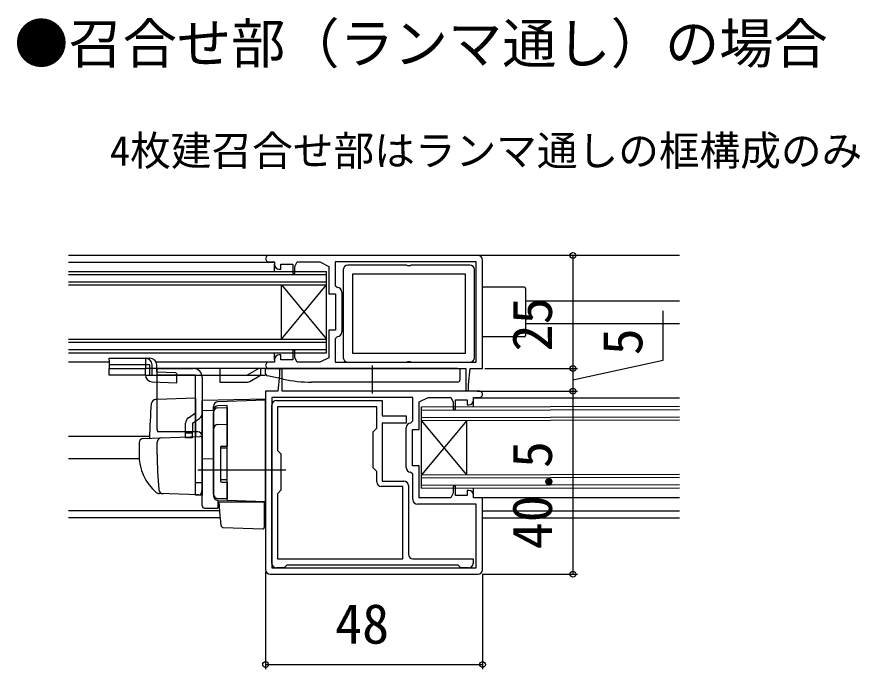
# Model space of a CAD drawing. Units: millimetres, scale not verified. Extents: x -525 to 525, y -780 to 776.
# Drawn here: x -118 to 68.6, y 108.6 to 252.9 of the extents above; entities that cross this region are included whole.
import ezdxf
from ezdxf.enums import TextEntityAlignment as Align

# ---------------------------------------------------------------- set-up
doc = ezdxf.new("R2010")
doc.units = ezdxf.units.MM
doc.header["$LTSCALE"] = 4
for name, color, linetype in [('0-1_USER1', 3, 'Continuous'), ('0-2_YKK_11', 7, 'Continuous'), ('0-4_YKK_12', 2, 'Continuous'), ('0-5_YKK_13', 4, 'Continuous'), ('0-7_YKK_D', 6, 'Continuous')]:
    doc.layers.add(name, color=color, linetype=linetype)
doc.styles.add('ＭＳ ゴシック', font='')
doc.styles.get('ＭＳ ゴシック').set_extended_font_data('MS Gothic')

msp = doc.modelspace()

# ---------------------------------------------------------------- linework, layer by layer
at = {"layer": '0-2_YKK_11'}
for p, q in [((-16, 200.101), (-62.3, 200.101)), ((-45.8, 197.001), (-45.8, 177.501)), ((-16.8, 177.501), (-16.8, 197.001)), ((-46.1, 192.001), (-46.1, 183.201)), ((-61.6, 132.001), (-61.6, 167.001)), ((-31.9, 153.201), (-31.9, 162.001)), ((-31.4, 149.201), (-31.4, 134.001)), ((-62, 129.601), (-16, 129.601))]:
    msp.add_line(p, q, dxfattribs=at)
for points in [[(-62.3, 175.101), (-18.7, 175.101), (-18.7, 170.401), (-18.4, 170.101), (-18.1, 170.401), (-18.1, 171.601), (-17.7, 175.101), (-15, 175.101), (-15, 199.101)], [(-62.3, 198.701), (-61, 198.701), (-61, 198.101)], [(-60, 197.101), (-59.6, 197.101), (-59.6, 198.201), (-57, 198.201), (-57, 196.101), (-56.5, 196.101), (-56.5, 197.701), (-56, 198.701), (-51, 198.701), (-49, 197.701), (-49, 191.601), (-47.5, 191.601), (-47.5, 183.601), (-49, 183.601), (-49, 177.501), (-51, 176.501), (-56, 176.501), (-56.5, 177.501), (-56.5, 179.101), (-57, 179.101), (-57, 177.001), (-59.6, 177.001), (-59.6, 178.101), (-60, 178.101)], [(-47.6, 176.501), (-16.4, 176.501), (-16.4, 198.701), (-47.6, 198.701), (-47.6, 193.501), (-47.1, 193.001)], [(-17.8, 198.001), (-30.78, 198.001), (-31.04, 197.851), (-31.56, 197.851), (-31.82, 198.001), (-44.8, 198.001)], [(-47.1, 182.201), (-47.6, 181.701), (-47.6, 176.501)], [(-61, 177.101), (-61, 176.501), (-62.3, 176.501)], [(-44.8, 176.501), (-31.82, 176.501), (-31.56, 176.651), (-31.04, 176.651), (-30.78, 176.501), (-17.8, 176.501)], [(-15.7, 170.101), (-59.3, 170.101), (-59.3, 174.801), (-59.6, 175.101), (-59.9, 174.801), (-59.9, 173.601), (-60.3, 170.101), (-63, 170.101), (-63, 130.601)], [(-30.9, 163.001), (-30.4, 163.501), (-30.4, 168.701), (-61.6, 168.701), (-61.6, 131.001)], [(-60.6, 168.001), (-37.2, 168.001), (-37.2, 164.601), (-31.9, 164.601), (-31.9, 163.001), (-37.2, 163.001), (-37.2, 150.201), (-32.4, 150.201)], [(-18, 148.101), (-18.4, 148.101), (-18.4, 147.001), (-21, 147.001), (-21, 149.101), (-21.5, 149.101), (-21.5, 147.501), (-22, 146.501), (-29, 146.501), (-29, 153.601), (-30.5, 153.601), (-30.5, 161.601), (-29, 161.601), (-29, 167.701), (-27, 168.701), (-22, 168.701), (-21.5, 167.701), (-21.5, 166.101), (-21, 166.101), (-21, 168.201), (-18.4, 168.201), (-18.4, 167.101), (-18, 167.101)], [(-17, 168.101), (-17, 168.701), (-15.7, 168.701)], [(-38.4, 150.001), (-38.4, 152.301), (-39.2, 153.101), (-39.2, 161.101), (-38.4, 161.901), (-38.4, 166.601), (-60.4, 166.601), (-60.4, 157.001), (-59.6, 156.201), (-59.6, 148.201), (-60.4, 147.401), (-60.4, 133.001)], [(-30.4, 146.101), (-30.4, 151.701), (-30.9, 152.201)], [(-60.4, 133.001), (-32.6, 133.001), (-32.6, 149.001), (-37.4, 149.001)], [(-15, 130.601), (-15, 146.501), (-17, 146.501), (-17, 147.101)], [(-61.6, 131.001), (-16.4, 131.001), (-16.4, 145.101), (-29.4, 145.101)], [(-30.4, 133.001), (-17.1, 133.001), (-17.1, 132.001)], [(-20.4, 131.601), (-58.3, 131.601), (-58.6, 131.301), (-58.9, 131.001), (-60.6, 131.001)], [(-18.1, 131.001), (-19.8, 131.001), (-20.1, 131.301), (-20.4, 131.601)]]:
    msp.add_lwpolyline(points, dxfattribs=at)
msp.add_lwpolyline([(-18.8, 196.001), (-43.8, 196.001), (-43.8, 178.501), (-18.8, 178.501)], close=True, dxfattribs=at)
for centre, radius, start, end in [((-62.3, 199.401), 0.7, 89.99999, 270.00001), ((-16, 199.101), 1, 0.00001, 89.99999), ((-60, 198.101), 1, 180.00001, 269.99999), ((-44.8, 197.001), 1, 90.00001, 179.99999), ((-17.8, 197.001), 1, 0.00001, 89.99999), ((-47.1, 192.001), 1, 0.00001, 89.99999), ((-47.1, 183.201), 1, 270.00001, 359.99999), ((-60, 177.101), 1, 90.00001, 179.99999), ((-44.8, 177.501), 1, 180.00001, 269.99999), ((-17.8, 177.501), 1, 270.00001, 359.99999), ((-62.3, 175.801), 0.7, 89.99999, 270.00001), ((-15.7, 169.401), 0.7, 269.99999, 90.00001), ((-60.6, 167.001), 1, 90.00001, 179.99999), ((-18, 168.101), 1, 270.00001, 359.99999), ((-30.9, 162.001), 1, 90.00001, 179.99999), ((-30.9, 153.201), 1, 180.00001, 269.99999), ((-37.4, 150.001), 1, 180.00001, 269.99999), ((-32.4, 149.201), 1, 0.00001, 89.99999), ((-18, 147.101), 1, 0.00001, 89.99999), ((-29.4, 146.101), 1, 180.00001, 269.99999), ((-30.4, 134.001), 1, 180.00001, 269.99999), ((-60.6, 132.001), 1, 180.00001, 269.99999), ((-18.1, 132.001), 1, 270.00001, 359.99999), ((-62, 130.601), 1, 180.00001, 269.99999), ((-16, 130.601), 1, 270.00001, 359.99999)]:
    msp.add_arc(centre, radius, start, end, dxfattribs=at)
at = {"layer": '0-4_YKK_12'}
for p, q in [((28.621, 200.1), (-106.621, 200.1)), ((-106.621, 198.599), (-61.198, 198.599)), ((-61, 196.601), (-61, 198.201)), ((-106.621, 196.6), (-49.5, 196.6)), ((-49.5, 178.6), (-49.5, 196.6)), ((-106.621, 195.9), (-49.5, 195.9)), ((-106.621, 194.3), (-49.5, 194.3)), ((-106.621, 193.6), (-49.5, 193.6)), ((-59.5, 181.6), (-59.5, 193.6)), ((-59.5, 181.6), (-49.5, 193.6)), ((-59.5, 193.6), (-49.5, 181.6)), ((-5.5, 190.1), (28.621, 190.1)), ((-5.5, 185.1), (28.621, 185.1)), ((-106.621, 181.6), (-49.5, 181.6)), ((-106.621, 180.9), (-49.5, 180.9)), ((-106.621, 179.3), (-49.5, 179.3)), ((-106.621, 178.6), (-49.5, 178.6)), ((-61, 177.001), (-61, 178.601)), ((-106.621, 176.601), (-97.6, 176.601)), ((-87.274, 176.601), (-61.2, 176.601)), ((-17, 166.601), (-17, 168.201)), ((-16.802, 168.599), (28.621, 168.599)), ((-28.5, 166.6), (28.621, 166.743)), ((-28.5, 148.6), (-28.5, 166.6)), ((-28.5, 165.9), (28.621, 166.043)), ((-28.5, 164.3), (28.621, 164.443)), ((-28.5, 163.6), (28.621, 163.743)), ((-18.5, 151.6), (-28.5, 163.6)), ((-18.5, 163.6), (-28.5, 151.6)), ((-18.5, 151.6), (-18.5, 163.6)), ((-88.673, 160.1), (-106.621, 160.1)), ((-90.964, 155.1), (-106.621, 155.1)), ((-28.5, 151.6), (28.621, 151.743)), ((-28.5, 150.9), (28.621, 151.043)), ((-28.5, 149.3), (28.621, 149.443)), ((-28.5, 148.6), (28.621, 148.743)), ((-17, 147.001), (-17, 148.601)), ((-16.799, 146.601), (28.621, 146.601)), ((-73.125, 143.6), (-106.621, 143.6)), ((-72.994, 142.1), (-106.621, 142.1)), ((-63.3, 143.6), (-63, 143.6)), ((-63.3, 142.1), (-63, 142.1)), ((-15, 143.6), (28.621, 143.6)), ((-15, 142.1), (28.621, 142.1))]:
    msp.add_line(p, q, dxfattribs=at)
at = {"layer": '0-5_YKK_13'}
for p, q in [((-5.8, 193.1), (-14.966, 193.1)), ((-5.5, 192.8), (-5.5, 182.4)), ((-5.8, 182.1), (-14.966, 182.1)), ((-97.6, 176.961), (-97.6, 177.401)), ((-89.6, 177.401), (-88.6, 177.401)), ((-97.6, 176.961), (-97.6, 175.101)), ((-89.6, 175.901), (-97.6, 175.901)), ((-89.6, 176.961), (-89.6, 175.101)), ((-88.6, 175.901), (-89.6, 175.901)), ((-88.6, 173.601), (-88.6, 175.901)), ((-88.134, 175.101), (-88.134, 175.901)), ((-87.1, 175.101), (-87.1, 175.901)), ((-39.4, 175.801), (-39.4, 169.601)), ((-63, 175.101), (-89.6, 175.101)), ((-89.6, 173.69), (-89.6, 175.101)), ((-89.6, 173.601), (-63.155, 173.601)), ((-88.134, 173.691), (-88.134, 175.101)), ((-87.1, 174.401), (-87.1, 175.101)), ((-87.1, 174.401), (-82.9, 174.21)), ((-87, 161.601), (-87, 175.101)), ((-87, 175.101), (-79, 175.101)), ((-78.5, 173.601), (-87, 173.601)), ((-82.9, 174.21), (-82.609, 173.901)), ((-82.669, 171.961), (-82.618, 173.601)), ((-82.618, 173.601), (-82.609, 173.901)), ((-78.5, 161.101), (-78.5, 173.601)), ((-73.1, 175.101), (-73.1, 173.601)), ((-73.1, 173.601), (-73.1, 172.101)), ((-64.502, 175.101), (-67.102, 173.601)), ((-66.468, 172.234), (-64.1, 173.601)), ((-64.1, 175.101), (-64.1, 173.601)), ((-63.155, 173.601), (-63.05, 173.751)), ((-62.845, 173.601), (-63.155, 173.601)), ((-63.05, 173.751), (-62.95, 173.751)), ((-62.95, 173.751), (-62.845, 173.601)), ((-62.845, 173.601), (-62.794, 173.601)), ((-20.5, 175.101), (-62.5, 175.101)), ((-20.5, 175.101), (-20, 175.101)), ((-20, 175.101), (-20, 172.601)), ((-88.146, 172.191), (-82.669, 171.961)), ((-77, 173.101), (-77, 165.274)), ((-73.1, 172.101), (-66.968, 172.101)), ((-59.108, 172.767), (-62.605, 173.516)), ((-20.5, 172.101), (-52.822, 172.101)), ((-87, 168.252), (-87.327, 168.241)), ((-78.5, 168.549), (-87, 168.252)), ((-78.5, 168.549), (-78.5, 161.101)), ((-63, 168.301), (-77, 168.057)), ((-63, 168.101), (-73.535, 167.733)), ((-63, 145.601), (-63, 168.301)), ((-77, 167.6), (-77, 167.612)), ((-77, 167.4), (-77, 167.6)), ((-74.5, 165.869), (-74.5, 166.734)), ((-71.5, 166.934), (-73.535, 166.871)), ((-73.535, 166.404), (-71.5, 166.476)), ((-71.5, 163.278), (-71.5, 166.934)), ((-71.5, 166.476), (-71.5, 157.957)), ((-80.045, 164.221), (-78.5, 165.274)), ((-77, 165.828), (-74.5, 165.863)), ((-77, 165.274), (-77, 147.101)), ((-74.5, 165.869), (-74.5, 146.968)), ((-74.5, 147.328), (-74.5, 165.405)), ((-79.2, 162.981), (-77.655, 164.035)), ((-79.2, 162.981), (-79.2, 161.101)), ((-73.535, 162.704), (-71.5, 162.775)), ((-71.5, 162.314), (-71.5, 163.278)), ((-78, 161.101), (-86.866, 161.101)), ((-80.7, 160.851), (-79.2, 160.851)), ((-79.2, 159.774), (-79.2, 161.101)), ((-78.5, 161.101), (-78.5, 160.049)), ((-91, 158.647), (-91, 156.101)), ((-90.035, 159.646), (-86.248, 159.778)), ((-87, 156.101), (-87, 158.804)), ((-86.248, 159.778), (-77.517, 160.083)), ((-77, 159.583), (-77, 149.101)), ((-73, 157.657), (-73, 150.257)), ((-71.5, 157.457), (-73, 157.457)), ((-72.7, 157.957), (-71.5, 157.957)), ((-77, 155.801), (-77, 156.401)), ((-77, 154.801), (-77, 155.401)), ((-74.5, 155.101), (-77, 155.058)), ((-58.5, 152.601), (-78, 152.601)), ((-77, 151.801), (-77, 152.401)), ((-77, 150.801), (-77, 151.401)), ((-77, 150.801), (-77, 151.401)), ((-77, 150.801), (-77, 151.401)), ((-77, 149.801), (-78.5, 149.801)), ((-77, 150.801), (-77, 149.101)), ((-77, 150.801), (-77, 149.101)), ((-71.5, 150.457), (-73, 150.457)), ((-72.7, 149.957), (-71.5, 149.957)), ((-71.5, 149.957), (-71.5, 146.257)), ((-85.741, 147.406), (-86.589, 147.436)), ((-77.744, 147.127), (-86.573, 147.435)), ((-77.038, 148.847), (-77.232, 147.553)), ((-77, 149.101), (-77.038, 148.847)), ((-71.5, 146.257), (-73.535, 146.328)), ((-71.5, 145.898), (-73.535, 145.969)), ((-73.535, 145.969), (-73.535, 144.184)), ((-76.509, 144.236), (-73.535, 144.184)), ((-72.984, 141.991), (-73.024, 142.447)), ((-72.843, 140.374), (-72.984, 141.991)), ((-63.3, 141.623), (-63.3, 139.912)), ((-72.362, 139.918), (-63.61, 139.612))]:
    msp.add_line(p, q, dxfattribs=at)
for points in [[(-97.6, 177.401), (-89.6, 177.401), (-89.6, 176.961)], [(-89.6, 173.601), (-97.6, 173.601), (-97.6, 175.101), (-89.6, 175.101)], [(-63, 174.005), (-63, 175.101), (-62.5, 175.101)], [(-77, 155.058), (-77, 165.828), (-77, 168.057)], [(-79.2, 159.774), (-80.7, 159.774), (-80.7, 161.101), (-80.7, 162.981)], [(-77, 147.101), (-78.5, 147.101), (-78.5, 161.101)], [(-63, 145.601), (-71.5, 145.898), (-71.5, 146.897), (-71.5, 162.314)], [(-77, 144.736), (-77, 151.748), (-77, 154.601), (-77, 155.058)], [(-73.024, 142.447), (-73.3, 145.601), (-73.269, 145.601)], [(-73.269, 145.601), (-63.3, 145.601), (-63.3, 142.259), (-63.3, 141.623)]]:
    msp.add_lwpolyline(points, dxfattribs=at)
for centre, radius, start, end in [((-5.8, 192.8), 0.3, 0, 90), ((-5.8, 182.4), 0.3, 270, 0), ((-89.617, 175.917), 1.483, 359.35664, 89.34185), ((-88.6, 175.901), 1.5, 0, 90), ((-88.1, 173.69), 1.5, 180, 268.23761), ((-79, 173.101), 2, 0, 90), ((-62.5, 174.005), 0.5, 180, 257.90524), ((-66.968, 173.101), 1, 270, 299.98), ((-52.822, 202.101), 30, 257.90524, 270), ((-20.5, 172.601), 0.5, 270, 0), ((-87.292, 167.241), 1, 92, 175.1492), ((26.3, 157.601), 115, 175.1492, 178.95761), ((-73.5, 166.734), 1, 92, 180), ((-73.5, 165.872), 1, 91.97531, 180.18561), ((-73.5, 165.405), 1, 92, 180), ((-79.2, 162.981), 1.5, 124.28688, 180), ((-78.5, 165.274), 1.5, 304.28688, 0), ((-73.5, 161.705), 1, 92, 180), ((-86, 161.601), 1, 180, 210), ((-78, 160.101), 1, 0, 90), ((-90, 158.647), 1, 92, 180), ((-86, 158.804), 1, 92, 180), ((-77.5, 159.583), 0.5, 0, 92), ((-72.7, 157.657), 0.3, 90, 180), ((-80, 156.002), 11, 179.4814, 229.17186), ((-6, 156.113), 81, 180.00856, 185.53061), ((-72.7, 150.257), 0.3, 180, 270), ((-86.538, 148.435), 1, 229.17186, 268), ((-85.628, 148.403), 1, 185.53061, 268), ((-77.727, 147.627), 0.5, 268, 351.46923), ((-73.5, 147.328), 1, 180, 268), ((-73.5, 146.968), 1, 180, 268), ((-76.5, 144.736), 0.5, 180, 196.57035), ((-76.5, 144.736), 0.5, 180, 269), ((-72.345, 140.417), 0.5, 185, 268.02699), ((-63.6, 139.912), 0.3, 268, 0)]:
    msp.add_arc(centre, radius, start, end, dxfattribs=at)
msp.add_ellipse((-86.6, 174.401), major_axis=(0, 9.5), ratio=0.421053, start_param=4.5538307, end_param=4.6280786, dxfattribs=at)
at = {"layer": '0-7_YKK_D'}
for p, q in [((5, 200.1), (5, 175.1)), ((-14.5, 175.1), (6, 175.1)), ((-14.5, 175.1), (6, 175.1)), ((5, 175.1), (5, 170.101)), ((-16.2, 170.101), (6, 170.101)), ((-16.2, 170.101), (6, 170.101)), ((5, 170.101), (5, 129.601)), ((-63, 130.101), (-63, 108.601)), ((-15, 129.601), (-15, 108.601)), ((-15, 129.601), (6, 129.601)), ((-63, 109.601), (-15, 109.601))]:
    msp.add_line(p, q, dxfattribs=at)
msp.add_lwpolyline([(5, 172.601), (25, 176.925), (25, 187.88)], dxfattribs=at)
for centre in [(5, 200.1), (5, 175.1), (5, 175.1), (5, 170.101), (5, 170.101), (5, 129.601), (-63, 109.601), (-15, 109.601)]:
    msp.add_circle(centre, 0.637, dxfattribs=at)

# ---------------------------------------------------------------- texts
at = {"layer": '0-1_USER1', "style": 'ＭＳ ゴシック'}
for s, height, p in [('●召合せ部（ランマ通し）の場合', 8.798, (-118.636, 239.986)), ('4枚建召合せ部はランマ通しの框構成のみ', 6.598, (-97.46, 218.02))]:
    msp.add_text(s, height=height, dxfattribs=at).set_placement(p, align=Align.BOTTOM_LEFT)
at = {"layer": '0-7_YKK_D', "style": 'ＭＳ ゴシック'}
for s, p in [('25', (3, 178.873)), ('5', (23, 178.039)), ('40.5', (3, 135.124))]:
    msp.add_text(s, height=8.798, rotation=90, dxfattribs=at).set_placement(p, align=Align.BOTTOM_LEFT)
msp.add_text('48', height=8.798, dxfattribs=at).set_placement((-47.625, 111.601), align=Align.BOTTOM_LEFT)

doc.saveas('drawing.dxf')
